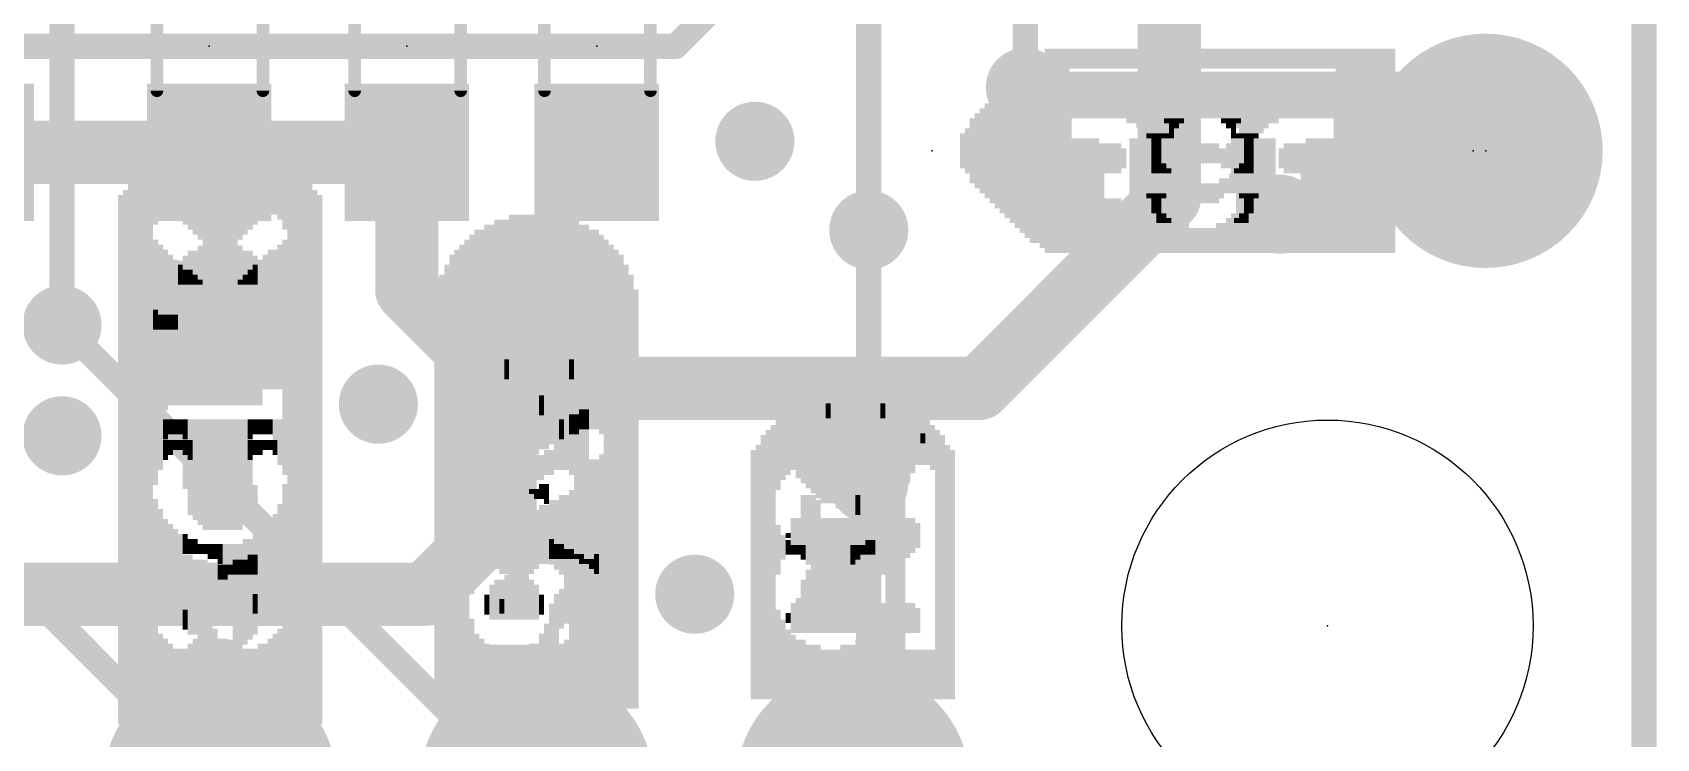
# Model space of a CAD drawing. Extents: x -31.8 to 54.9, y -15.3 to 25.5.
# Drawn here: x 12.46 to 25.5, y 1.64 to 7.3 of the extents above; entities that cross this region are included whole.
import ezdxf

# ---------------------------------------------------------------- set-up
doc = ezdxf.new("R2010")
doc.units = 0
for name, color, linetype in [('1', 12, 'CONTINUOUS'), ('16', 132, 'CONTINUOUS'), ('17', 110, 'CONTINUOUS'), ('18', 110, 'CONTINUOUS'), ('20', 53, 'CONTINUOUS'), ('21', 41, 'CONTINUOUS'), ('22', 40, 'CONTINUOUS'), ('23', 53, 'CONTINUOUS'), ('24', 53, 'CONTINUOUS'), ('51', 53, 'CONTINUOUS')]:
    doc.layers.add(name, color=color, linetype=linetype)

# ---------------------------------------------------------------- blocks, each defined once
blk = doc.blocks.new('RECT')
blk.add_solid([(-0.5, -0.5), (0.5, -0.5), (-0.5, 0.5), (0.5, 0.5)])
blk = doc.blocks.new('ROUNDP')
at = {"const_width": 0.5}
blk.add_lwpolyline([(0, -0.25, 1), (0, 0.25, 1), (0, -0.25)], format="xyb", dxfattribs=at)
blk = doc.blocks.new('ROUNDV')
at = {"const_width": 0.5}
blk.add_lwpolyline([(0, -0.25, 1), (0, 0.25, 1), (0, -0.25)], format="xyb", dxfattribs=at)

msp = doc.modelspace()

# ---------------------------------------------------------------- linework, layer by layer
at = {"layer": '1'}
for points, const_width in [([(25.4, 25.4), (25.4, 0)], 0.2032), ([(21.59, 5.969), (21.59, 12.192)], 0.508), ([(20.4343, 6.858), (20.4343, 9.4107)], 0.2032), ([(19.177, 7.874), (19.177, 5.715)], 0.2032), ([(17.6276, 7.1882), (17.8816, 7.4422)], 0.2032), ([(10.414, 7.1882), (17.6276, 7.1882)], 0.2032), ([(11.9761, 6.3382), (13.8811, 6.3382)], 0.508), ([(13.8811, 6.3382), (15.4686, 6.3382)], 0.508), ([(15.4686, 6.3382), (15.4686, 5.2324)], 0.508), ([(20.828, 5.207), (21.59, 5.969)], 0.508), ([(15.4686, 5.2324), (16.256, 4.445)], 0.508), ([(20.066, 4.445), (20.828, 5.207)], 0.508), ([(16.383, 1.27), (12.7, 4.953)], 0.2032), ([(16.256, 4.445), (20.066, 4.445)], 0.508), ([(11.1252, 4.1148), (13.97, 1.27)], 0.2032), ([(19.177, 1.397), (19.177, 3.683)], 0.2032)]:
    msp.add_lwpolyline(points, dxfattribs=dict(at, const_width=const_width))
for points, const_width in [([(17.5917, 7.2241, 1), (17.6635, 7.1523)], 0.1016), ([(17.6276, 7.1374, 1), (17.6276, 7.239)], 0.1016), ([(20.3835, 6.858, 1), (20.4851, 6.858)], 0.1016), ([(13.8811, 6.4652, 1), (13.8811, 6.2112)], 0.254), ([(13.8811, 6.2112, 1), (13.8811, 6.4652)], 0.254), ([(15.5956, 6.3382, 1), (15.3416, 6.3382)], 0.254), ([(15.4686, 6.2112, 1), (15.4686, 6.4652)], 0.254), ([(21.6798, 5.8792, 1), (21.5002, 6.0588)], 0.254), ([(21.463, 5.969, 1), (21.717, 5.969)], 0.254), ([(19.1262, 5.715, 1), (19.2278, 5.715)], 0.1016), ([(15.5584, 5.3222, 1), (15.3788, 5.1426)], 0.254), ([(15.3416, 5.2324, 1), (15.5956, 5.2324)], 0.254), ([(20.7382, 5.2968, 1), (20.9178, 5.1172)], 0.254), ([(20.9178, 5.1172, 1), (20.7382, 5.2968)], 0.254), ([(12.7359, 4.9889, 1), (12.6641, 4.9171)], 0.1016), ([(16.256, 4.572, 1), (16.256, 4.318)], 0.254), ([(20.066, 4.318, 1), (20.066, 4.572)], 0.254), ([(16.1662, 4.3552, 1), (16.3458, 4.5348)], 0.254), ([(19.9762, 4.5348, 1), (20.1558, 4.3552)], 0.254), ([(19.2278, 3.683, 1), (19.1262, 3.683)], 0.1016)]:
    msp.add_lwpolyline(points, format="xyb", dxfattribs=dict(at, const_width=const_width))
at = {"layer": '16'}
for points, const_width in [([(25.4, 25.4), (25.4, 0)], 0.2032), ([(12.7, 8.636), (12.7, 4.953)], 0.2032), ([(20.4343, 6.858), (23.622, 6.858)], 0.254), ([(23.622, 6.858), (24.13, 6.35)], 0.254), ([(19.177, 3.683), (19.177, 5.715)], 0.2032), ([(16.256, 4.445), (16.256, 3.429)], 0.508), ([(16.256, 3.429), (15.621, 2.794)], 0.508), ([(15.621, 2.794), (10.414, 2.794)], 0.508)]:
    msp.add_lwpolyline(points, dxfattribs=dict(at, const_width=const_width))
for points, const_width in [([(20.4343, 6.9215, 1), (20.4343, 6.7945)], 0.127), ([(23.6669, 6.9029, 1), (23.5771, 6.8131)], 0.127), ([(23.622, 6.7945, 1), (23.622, 6.9215)], 0.127), ([(24.0851, 6.3051, 1), (24.1749, 6.3949)], 0.127), ([(19.2278, 5.715, 1), (19.1262, 5.715)], 0.1016), ([(12.6492, 4.953, 1), (12.7508, 4.953)], 0.1016), ([(16.383, 4.445, 1), (16.129, 4.445)], 0.254), ([(16.3458, 3.3392, 1), (16.1662, 3.5188)], 0.254), ([(19.1262, 3.683, 1), (19.2278, 3.683)], 0.1016), ([(16.129, 3.429, 1), (16.383, 3.429)], 0.254), ([(15.5312, 2.8838, 1), (15.7108, 2.7042)], 0.254), ([(15.621, 2.667, 1), (15.621, 2.921)], 0.254)]:
    msp.add_lwpolyline(points, format="xyb", dxfattribs=dict(at, const_width=const_width))
at = {"layer": '20', "const_width": 0.2032}
msp.add_lwpolyline([(25.4, 0), (25.4, 25.4)], dxfattribs=at)
at = {"layer": '20'}
msp.add_circle((22.86, 2.54), 1.651, dxfattribs=at)
at = {"layer": '23'}
for p in [(13.8811, 7.1882), (15.4686, 7.1882), (16.9926, 7.1882), (19.685, 6.35), (24.13, 6.35), (22.86, 2.54)]:
    msp.add_point(p, dxfattribs=at)
at = {"layer": '24'}
msp.add_point((24.0284, 6.35), dxfattribs=at)
at = {"layer": '51', "const_width": 0.1016}
for points in [[(13.4621, 7.5442), (13.4621, 6.8322)], [(14.3131, 7.5442), (14.3131, 6.8322)], [(15.0496, 7.5442), (15.0496, 6.8322)], [(15.9006, 7.5442), (15.9006, 6.8322)], [(16.5736, 7.5442), (16.5736, 6.8322)], [(17.4246, 7.5442), (17.4246, 6.8322)]]:
    msp.add_lwpolyline(points, dxfattribs=at)
at = {"layer": '51', "const_width": 0.0508}
for points in [[(13.4367, 6.8322, 1), (13.4875, 6.8322)], [(14.2877, 6.8322, 1), (14.3385, 6.8322)], [(15.0242, 6.8322, 1), (15.075, 6.8322)], [(15.8752, 6.8322, 1), (15.926, 6.8322)], [(16.5482, 6.8322, 1), (16.599, 6.8322)], [(17.3992, 6.8322, 1), (17.45, 6.8322)]]:
    msp.add_lwpolyline(points, format="xyb", dxfattribs=at)

# ---------------------------------------------------------------- block references
at = {"layer": '1', "xscale": 1.1, "rotation": 270}
for p in [(11.9761, 6.3382), (13.8811, 6.3382), (15.4686, 6.3382), (16.9926, 6.3382)]:
    msp.add_blockref('RECT', p, dxfattribs=at)
at = {"layer": '17', "xscale": 1.8796, "yscale": 1.8796, "rotation": 90}
for p in [(24.13, 6.35), (24.13, 6.35), (13.97, 1.27), (13.97, 1.27), (16.51, 1.27), (16.51, 1.27), (19.05, 1.27), (19.05, 1.27)]:
    msp.add_blockref('ROUNDP', p, dxfattribs=at)
at = {"layer": '18', "xscale": 0.635, "yscale": 0.635}
for p in [(20.4343, 6.858), (20.4343, 6.858), (18.2626, 6.4262), (18.2626, 6.4262), (22.479, 5.842), (22.479, 5.842), (19.177, 5.715), (19.177, 5.715), (12.7, 4.953), (12.7, 4.953), (16.256, 4.445), (16.256, 4.445), (15.24, 4.318), (15.24, 4.318), (12.7, 4.064), (12.7, 4.064), (19.177, 3.683), (19.177, 3.683), (17.78, 2.794), (17.78, 2.794)]:
    msp.add_blockref('ROUNDV', p, dxfattribs=at)
at = {"layer": '21', "yscale": 0.04}
for p, xscale in [((21.925, 7.03), 2.96), ((21.945, 7.07), 2.92), ((21.985, 7.11), 2.84), ((22.005, 7.15), 2.8), ((20.525, 6.91), 0.4), ((20.545, 6.95), 0.36), ((20.585, 6.99), 0.36), ((23.165, 6.99), 0.48), ((23.185, 6.95), 0.44), ((23.185, 6.91), 0.44), ((20.485, 6.79), 0.56), ((20.485, 6.83), 0.48), ((20.505, 6.87), 0.44), ((23.165, 6.79), 0.48), ((23.185, 6.87), 0.44), ((23.185, 6.83), 0.44), ((21.725, 6.63), 3.36), ((21.745, 6.67), 3.32), ((21.765, 6.71), 3.28), ((21.785, 6.75), 3.24), ((20.385, 6.51), 0.84), ((20.405, 6.59), 0.8), ((20.405, 6.55), 0.8), ((21.465, 6.59), 0.44), ((21.465, 6.55), 0.28), ((21.465, 6.51), 0.2), ((22.085, 6.59), 0.16), ((22.085, 6.55), 0.08), ((22.105, 6.51), 0.04), ((23.185, 6.59), 0.44), ((23.185, 6.55), 0.44), ((23.185, 6.51), 0.44), ((20.365, 6.47), 0.88), ((20.365, 6.43), 0.88), ((20.365, 6.39), 0.88), ((21.105, 6.39), 0.2), ((21.485, 6.47), 0.16), ((21.485, 6.43), 0.08), ((21.485, 6.39), 0.08), ((21.825, 6.39), 0.2), ((22.245, 6.39), 0.4), ((22.125, 6.47), 0.08), ((22.265, 6.43), 0.36), ((23.025, 6.39), 0.76), ((23.045, 6.43), 0.72), ((23.185, 6.47), 0.44), ((20.365, 6.35), 0.88), ((20.365, 6.31), 0.88), ((20.365, 6.27), 0.88), ((21.125, 6.35), 0.24), ((21.125, 6.31), 0.24), ((21.125, 6.27), 0.24), ((21.485, 6.35), 0.08), ((21.485, 6.31), 0.08), ((21.485, 6.27), 0.08), ((22.085, 6.35), 0.72), ((22.105, 6.31), 0.68), ((22.145, 6.27), 0.6), ((23.025, 6.35), 0.76), ((23.025, 6.31), 0.76), ((23.025, 6.27), 0.76), ((20.365, 6.23), 0.88), ((20.385, 6.19), 0.84), ((20.405, 6.15), 0.8), ((20.405, 6.11), 0.8), ((21.125, 6.23), 0.24), ((21.105, 6.19), 0.2), ((21.565, 6.11), 0.32), ((21.505, 6.23), 0.12), ((21.525, 6.19), 0.16), ((21.545, 6.15), 0.2), ((22.225, 6.23), 0.44), ((22.265, 6.19), 0.36), ((22.285, 6.15), 0.32), ((22.285, 6.11), 0.32), ((23.025, 6.23), 0.76), ((23.025, 6.19), 0.76), ((23.025, 6.15), 0.76), ((23.025, 6.11), 0.76), ((20.425, 6.07), 0.76), ((20.445, 6.03), 0.72), ((20.465, 5.99), 0.68), ((21.625, 6.07), 0.52), ((21.665, 6.03), 0.52), ((21.485, 5.99), 0.16), ((21.805, 5.99), 0.24), ((22.285, 6.07), 0.32), ((22.285, 6.03), 0.32), ((22.285, 5.99), 0.32), ((23.025, 6.07), 0.76), ((23.025, 6.03), 0.76), ((23.025, 5.99), 0.76), ((20.485, 5.95), 0.64), ((20.505, 5.91), 0.6), ((20.525, 5.87), 0.56), ((21.105, 5.95), 0.2), ((21.105, 5.91), 0.2), ((21.125, 5.87), 0.24), ((21.485, 5.95), 0.08), ((21.485, 5.91), 0.08), ((21.485, 5.87), 0.08), ((21.825, 5.95), 0.2), ((22.285, 5.95), 0.32), ((22.285, 5.91), 0.32), ((22.285, 5.87), 0.32), ((23.025, 5.95), 0.76), ((23.025, 5.91), 0.76), ((23.025, 5.87), 0.76), ((20.545, 5.83), 0.52), ((20.565, 5.79), 0.48), ((20.585, 5.75), 0.44), ((21.125, 5.75), 0.32), ((21.125, 5.83), 0.24), ((21.145, 5.79), 0.28), ((21.545, 5.75), 0.28), ((21.525, 5.83), 0.08), ((21.545, 5.79), 0.12), ((22.225, 5.75), 0.52), ((22.245, 5.79), 0.4), ((22.265, 5.83), 0.36), ((23.025, 5.83), 0.76), ((23.025, 5.79), 0.76), ((23.025, 5.75), 0.76), ((21.905, 5.71), 3), ((21.925, 5.67), 2.96), ((21.945, 5.63), 2.92), ((21.985, 5.59), 2.84), ((22.005, 5.55), 2.8)]:
    msp.add_blockref('RECT', p, dxfattribs=dict(at, xscale=xscale))
at = {"layer": '21', "yscale": 0.04, "rotation": 90}
for p, xscale in [((16.11, 5.317), 0.88), ((16.15, 5.337), 0.84), ((16.19, 5.357), 0.88), ((16.23, 5.377), 0.84), ((16.27, 5.377), 0.84), ((16.31, 5.397), 0.88), ((16.35, 5.397), 0.88), ((16.39, 5.417), 0.84), ((16.43, 5.417), 0.84), ((16.47, 5.417), 0.84), ((16.51, 5.417), 0.84), ((16.55, 5.417), 0.84), ((16.59, 5.417), 0.84), ((16.63, 5.417), 0.84), ((16.67, 5.417), 0.84), ((16.71, 5.397), 0.88), ((16.75, 5.377), 0.84), ((16.79, 5.377), 0.84), ((16.83, 5.377), 0.84), ((16.87, 5.337), 0.84), ((16.91, 5.337), 0.84), ((13.85, 4.97), 1.32), ((13.89, 4.97), 1.32), ((13.93, 4.97), 1.32), ((13.97, 4.97), 1.32), ((14.01, 4.97), 1.32), ((14.05, 4.97), 1.32), ((14.09, 4.97), 1.32), ((15.95, 3.757), 3.76), ((16.03, 5.257), 0.92), ((16.07, 5.277), 0.88), ((16.95, 5.297), 0.84), ((16.99, 5.277), 0.88), ((17.03, 5.217), 0.92), ((17.07, 3.757), 3.76), ((13.69, 4.91), 1.2), ((13.73, 4.93), 1.24), ((13.77, 4.93), 1.24), ((13.81, 4.95), 1.28), ((14.13, 4.95), 1.28), ((14.17, 4.93), 1.24), ((14.21, 4.93), 1.24), ((14.25, 4.91), 1.2), ((15.83, 3.697), 3.64), ((15.87, 3.717), 3.68), ((15.91, 3.737), 3.72), ((17.11, 3.737), 3.72), ((17.15, 3.717), 3.68), ((17.19, 3.697), 3.64), ((13.53, 4.81), 1.08), ((13.57, 4.85), 1.08), ((13.61, 4.87), 1.12), ((13.65, 4.89), 1.16), ((14.29, 4.89), 1.16), ((14.33, 5.11), 0.64), ((14.37, 5.09), 0.6), ((14.41, 5.07), 0.56), ((15.75, 3.617), 3.48), ((15.79, 3.657), 3.56), ((17.23, 3.657), 3.56), ((17.27, 3.617), 3.48), ((13.41, 3.49), 3.48), ((13.45, 4.47), 1.6), ((13.49, 4.79), 1.04), ((14.45, 5.05), 0.52), ((14.49, 5.01), 0.52), ((14.53, 3.49), 3.48), ((15.71, 3.557), 3.36), ((17.31, 3.557), 3.36), ((13.29, 3.43), 3.36), ((13.33, 3.45), 3.4), ((13.37, 3.47), 3.44), ((14.57, 3.47), 3.44), ((14.61, 3.45), 3.4), ((14.65, 3.43), 3.36), ((13.21, 3.37), 3.24), ((13.25, 3.41), 3.32), ((14.69, 3.41), 3.32), ((14.73, 3.37), 3.24), ((13.17, 3.35), 3.2), ((14.77, 3.35), 3.2), ((16.31, 4.597), 0.24), ((16.35, 4.597), 0.24), ((16.39, 4.577), 0.28), ((16.43, 4.597), 0.32), ((16.47, 4.597), 0.32), ((16.51, 4.597), 0.32), ((16.55, 4.597), 0.32), ((16.59, 4.597), 0.32), ((16.63, 4.597), 0.32), ((16.67, 4.577), 0.28), ((16.71, 4.597), 0.24), ((16.75, 4.597), 0.24), ((16.27, 4.597), 0.16), ((16.79, 4.597), 0.16), ((15.99, 3.657), 1.72), ((17.03, 4.257), 0.36), ((16.03, 4.037), 0.72), ((16.07, 4.037), 0.64), ((16.11, 4.037), 0.56), ((16.95, 4.217), 0.2), ((16.99, 4.237), 0.24), ((18.61, 4.024), 0.6), ((18.65, 4.044), 0.72), ((18.69, 4.024), 0.76), ((18.73, 4.004), 0.8), ((18.77, 3.984), 0.84), ((18.81, 4.264), 0.2), ((18.85, 4.264), 0.12), ((19.29, 4.264), 0.12), ((19.33, 4.244), 0.24), ((19.37, 3.984), 0.84), ((19.41, 4.004), 0.8), ((19.45, 4.024), 0.76), ((19.49, 4.024), 0.68), ((19.53, 4.044), 0.56), ((16.15, 4.017), 0.52), ((16.19, 4.037), 0.48), ((16.23, 4.017), 0.44), ((16.27, 4.037), 0.4), ((16.31, 4.037), 0.4), ((16.35, 4.017), 0.36), ((16.39, 4.037), 0.32), ((16.43, 4.037), 0.32), ((16.47, 4.057), 0.28), ((16.51, 4.057), 0.28), ((16.55, 4.077), 0.24), ((16.59, 4.077), 0.24), ((16.63, 4.097), 0.2), ((16.67, 4.097), 0.2), ((16.71, 4.117), 0.16), ((16.75, 4.137), 0.2), ((16.79, 4.157), 0.16), ((16.83, 4.157), 0.16), ((16.87, 4.197), 0.16), ((16.91, 4.197), 0.16), ((18.57, 4.024), 0.44), ((19.57, 4.044), 0.4), ((13.49, 3.93), 0.28), ((14.45, 3.95), 0.24), ((14.49, 3.91), 0.32), ((18.53, 4.024), 0.2), ((19.61, 4.044), 0.08), ((13.53, 3.95), 0.16), ((13.57, 3.97), 0.12), ((13.61, 3.99), 0.08), ((13.65, 3.99), 0.08), ((13.69, 3.97), 0.12), ((13.73, 3.95), 0.16), ((13.77, 3.93), 0.2), ((13.81, 3.69), 0.68), ((13.85, 3.67), 0.72), ((13.89, 3.67), 0.72), ((13.93, 3.67), 0.72), ((13.97, 3.67), 0.72), ((14.01, 3.67), 0.72), ((14.05, 3.67), 0.72), ((14.09, 3.67), 0.72), ((14.13, 3.67), 0.72), ((14.17, 3.69), 0.68), ((14.21, 3.95), 0.16), ((14.25, 3.97), 0.12), ((14.29, 3.97), 0.12), ((14.33, 3.99), 0.08), ((14.37, 3.99), 0.08), ((14.41, 3.97), 0.12), ((17.03, 3.617), 0.6), ((18.81, 3.724), 0.4), ((19.33, 3.764), 0.4), ((13.77, 3.59), 0.4), ((16.83, 3.597), 0.4), ((16.87, 3.617), 0.44), ((16.91, 3.597), 0.48), ((16.95, 3.617), 0.52), ((16.99, 3.597), 0.56), ((18.85, 3.684), 0.32), ((18.89, 3.664), 0.28), ((18.93, 3.644), 0.32), ((19.21, 3.664), 0.28), ((19.25, 3.664), 0.28), ((19.29, 3.704), 0.36), ((13.73, 3.57), 0.28), ((14.21, 3.57), 0.36), ((14.25, 3.57), 0.2), ((16.55, 3.617), 0.12), ((16.59, 3.597), 0.16), ((18.97, 3.624), 0.28), ((19.01, 3.624), 0.28), ((19.05, 3.624), 0.28), ((19.09, 3.624), 0.28), ((19.13, 3.624), 0.28), ((19.17, 3.624), 0.28), ((16.47, 3.617), 0.04), ((16.51, 3.597), 0.08), ((13.45, 3.09), 0.84), ((16.03, 3.217), 0.6), ((16.07, 3.217), 0.52), ((16.11, 3.237), 0.48), ((16.15, 3.217), 0.44), ((16.19, 3.217), 0.44), ((16.23, 3.197), 0.48), ((16.27, 3.177), 0.44), ((16.31, 2.997), 0.8), ((18.57, 3.284), 0.24), ((18.61, 3.264), 0.28), ((18.65, 3.264), 0.28), ((18.69, 3.264), 0.28), ((18.73, 3.264), 0.28), ((18.77, 3.264), 0.28), ((18.81, 3.264), 0.28), ((18.85, 3.264), 0.28), ((18.89, 3.264), 0.28), ((18.93, 3.264), 0.28), ((18.97, 3.264), 0.28), ((19.01, 3.264), 0.28), ((19.05, 3.264), 0.28), ((19.09, 3.104), 0.6), ((19.13, 3.124), 0.56), ((19.17, 3.124), 0.56), ((19.21, 3.144), 0.52), ((19.25, 3.164), 0.48), ((19.29, 3.184), 0.44), ((19.33, 3.184), 0.44), ((19.37, 3.204), 0.4), ((19.41, 3.224), 0.36), ((19.45, 3.244), 0.32), ((19.49, 3.244), 0.32), ((19.53, 3.264), 0.28), ((13.49, 3.09), 0.6), ((13.53, 3.09), 0.44), ((14.41, 3.07), 0.4), ((14.45, 3.07), 0.48), ((14.49, 3.07), 0.64), ((16.35, 2.977), 0.76), ((16.39, 3.017), 0.68), ((16.43, 3.077), 0.48), ((16.47, 3.137), 0.36), ((16.51, 3.137), 0.28), ((16.55, 3.157), 0.24), ((18.53, 3.264), 0.04), ((19.57, 3.264), 0.2), ((13.57, 3.07), 0.32), ((13.61, 3.05), 0.28), ((13.65, 3.01), 0.28), ((14.29, 3.05), 0.2), ((14.33, 3.05), 0.2), ((14.37, 3.05), 0.28), ((16.59, 3.137), 0.2), ((16.63, 3.157), 0.16), ((16.67, 3.137), 0.12), ((16.71, 3.137), 0.12), ((16.75, 3.117), 0.08), ((16.79, 3.117), 0.08), ((17.03, 3.017), 0.28), ((13.69, 2.99), 0.24), ((13.73, 2.97), 0.28), ((13.77, 2.77), 0.6), ((13.81, 2.79), 0.56), ((13.85, 2.83), 0.48), ((13.89, 2.89), 0.28), ((13.93, 2.93), 0.2), ((13.97, 2.97), 0.12), ((14.01, 2.97), 0.12), ((14.05, 2.99), 0.08), ((14.09, 3.01), 0.12), ((14.13, 3.01), 0.12), ((14.17, 3.01), 0.12), ((14.21, 3.03), 0.16), ((14.25, 3.03), 0.16), ((16.83, 3.097), 0.04), ((16.87, 3.077), 0.08), ((16.91, 3.057), 0.04), ((16.95, 3.037), 0.08), ((16.99, 3.037), 0.16), ((18.93, 2.744), 0.52), ((18.97, 2.744), 0.52), ((19.01, 2.764), 0.56), ((19.05, 2.924), 0.32), ((18.77, 2.684), 0.4), ((18.81, 2.684), 0.4), ((18.85, 2.704), 0.44), ((18.89, 2.724), 0.48), ((16.23, 2.697), 0.12), ((16.27, 2.717), 0.24), ((16.67, 2.337), 0.92), ((16.71, 2.677), 0.32), ((16.75, 2.697), 0.28), ((16.79, 2.697), 0.2), ((18.61, 2.624), 0.28), ((18.65, 2.624), 0.28), ((18.69, 2.644), 0.32), ((18.73, 2.664), 0.36), ((13.69, 2.59), 0.16), ((13.73, 2.59), 0.24), ((14.13, 2.21), 0.92), ((14.17, 2.55), 0.32), ((14.21, 2.57), 0.28), ((14.25, 2.59), 0.24), ((16.63, 2.297), 0.84), ((18.53, 2.604), 0.08), ((18.57, 2.604), 0.24), ((19.05, 2.604), 0.24), ((19.09, 2.604), 0.24), ((19.13, 2.604), 0.24), ((19.17, 2.604), 0.24), ((19.21, 2.604), 0.24), ((19.25, 2.604), 0.24), ((19.29, 2.604), 0.24), ((19.33, 2.604), 0.24), ((19.37, 2.604), 0.24), ((19.41, 2.604), 0.24), ((19.45, 2.604), 0.24), ((19.49, 2.604), 0.24), ((19.53, 2.604), 0.24), ((19.57, 2.584), 0.2), ((14.09, 2.17), 0.84), ((15.99, 2.237), 0.72), ((16.59, 2.217), 0.68), ((17.03, 2.197), 0.64), ((13.45, 2.11), 0.72), ((13.49, 2.05), 0.6), ((14.01, 2.05), 0.6), ((14.05, 2.09), 0.68), ((14.45, 2.05), 0.6), ((14.49, 2.07), 0.64), ((16.03, 2.177), 0.6), ((16.07, 2.157), 0.56), ((16.11, 2.137), 0.52), ((16.15, 2.117), 0.48), ((16.19, 2.117), 0.48), ((16.23, 2.117), 0.48), ((16.35, 2.117), 0.48), ((16.39, 2.117), 0.48), ((16.43, 2.117), 0.48), ((16.47, 2.137), 0.52), ((16.51, 2.137), 0.52), ((16.55, 2.177), 0.6), ((16.71, 2.137), 0.52), ((16.75, 2.117), 0.48), ((16.91, 2.117), 0.48), ((16.95, 2.137), 0.52), ((16.99, 2.157), 0.56), ((13.53, 2.03), 0.56), ((13.57, 2.01), 0.52), ((13.61, 2.01), 0.52), ((13.65, 1.99), 0.48), ((13.69, 1.99), 0.48), ((13.73, 1.99), 0.48), ((13.77, 1.99), 0.48), ((13.81, 1.99), 0.48), ((13.85, 1.99), 0.48), ((13.89, 1.99), 0.48), ((13.93, 2.01), 0.52), ((13.97, 2.03), 0.56), ((14.17, 2.01), 0.52), ((14.21, 1.99), 0.48), ((14.25, 1.99), 0.48), ((14.33, 1.99), 0.48), ((14.37, 1.99), 0.48), ((14.41, 2.01), 0.52), ((16.27, 2.097), 0.44), ((16.31, 2.097), 0.44), ((16.79, 2.097), 0.44), ((16.83, 2.097), 0.44), ((16.87, 2.097), 0.44), ((14.29, 1.97), 0.44)]:
    msp.add_blockref('RECT', p, dxfattribs=dict(at, xscale=xscale))
msp.add_blockref('RECT', (15.99, 5.177), dxfattribs=at)
at = {"layer": '22', "yscale": 0.04}
for p, xscale, rotation in [((21.9084, 7.03), 2.96, 180), ((21.9284, 7.07), 2.92, 180), ((21.9684, 7.11), 2.84, 180), ((21.9884, 7.15), 2.8, 180), ((20.5284, 6.91), 0.44, 180), ((20.5484, 6.95), 0.4, 180), ((20.5884, 6.99), 0.4, 180), ((23.1684, 6.99), 0.44, 180), ((23.1884, 6.95), 0.4, 180), ((23.1884, 6.91), 0.4, 180), ((20.4884, 6.79), 0.6, 180), ((20.4884, 6.83), 0.52, 180), ((20.5084, 6.87), 0.48, 180), ((23.1684, 6.79), 0.44, 180), ((23.1884, 6.87), 0.4, 180), ((23.1884, 6.83), 0.4, 180), ((13.85, 6.137), 1.08, 90), ((13.89, 6.117), 1.12, 90), ((13.93, 6.097), 1.16, 90), ((13.97, 6.077), 1.2, 90), ((14.01, 6.097), 1.16, 90), ((14.05, 6.117), 1.12, 90), ((14.09, 6.137), 1.08, 90), ((21.7084, 6.63), 3.36, 180), ((21.7284, 6.67), 3.32, 180), ((21.7484, 6.71), 3.28, 180), ((21.7684, 6.75), 3.24, 180), ((13.69, 6.157), 0.8, 90), ((13.73, 6.157), 0.88, 90), ((13.77, 6.137), 0.92, 90), ((14.17, 6.137), 0.92, 90), ((14.21, 6.157), 0.88, 90), ((14.25, 6.157), 0.8, 90), ((20.3484, 6.51), 0.8, 180), ((20.3684, 6.59), 0.76, 180), ((20.3684, 6.55), 0.76, 180), ((21.6284, 6.59), 0.16, 180), ((21.6284, 6.55), 0.08, 180), ((21.6084, 6.51), 0.04, 180), ((22.2484, 6.59), 0.44, 180), ((22.2484, 6.55), 0.28, 180), ((22.2484, 6.51), 0.2, 180), ((23.1484, 6.59), 0.48, 180), ((23.1484, 6.55), 0.48, 180), ((23.1484, 6.51), 0.48, 180), ((13.53, 6.117), 0.56, 90), ((13.57, 6.137), 0.6, 90), ((13.61, 6.137), 0.68, 90), ((13.65, 6.157), 0.72, 90), ((14.29, 6.157), 0.72, 90), ((14.33, 6.157), 0.64, 90), ((14.37, 6.137), 0.6, 90), ((14.41, 6.117), 0.56, 90), ((20.3284, 6.47), 0.84, 180), ((20.4684, 6.43), 1.12, 180), ((20.4884, 6.39), 1.16, 180), ((21.4484, 6.43), 0.36, 180), ((21.4684, 6.39), 0.4, 180), ((21.5884, 6.47), 0.08, 180), ((21.8884, 6.39), 0.2, 180), ((22.2284, 6.47), 0.16, 180), ((22.2284, 6.43), 0.08, 180), ((22.2284, 6.39), 0.08, 180), ((22.6084, 6.39), 0.2, 180), ((23.1484, 6.47), 0.48, 180), ((23.1484, 6.43), 0.48, 180), ((23.1484, 6.39), 0.48, 180), ((13.41, 4.097), 4.36, 90), ((13.45, 6.037), 0.56, 90), ((13.49, 6.077), 0.56, 90), ((14.45, 6.077), 0.56, 90), ((14.49, 6.017), 0.6, 90), ((14.53, 4.097), 4.36, 90), ((20.4884, 6.35), 1.16, 180), ((20.4884, 6.31), 1.16, 180), ((20.4884, 6.27), 1.16, 180), ((21.6284, 6.35), 0.72, 180), ((21.6084, 6.31), 0.68, 180), ((21.5684, 6.27), 0.6, 180), ((22.2284, 6.35), 0.08, 180), ((22.2284, 6.31), 0.08, 180), ((22.2284, 6.27), 0.08, 180), ((22.5884, 6.35), 0.24, 180), ((22.5884, 6.31), 0.24, 180), ((22.5884, 6.27), 0.24, 180), ((23.1484, 6.35), 0.48, 180), ((23.1484, 6.31), 0.48, 180), ((23.1484, 6.27), 0.48, 180), ((13.29, 4.037), 4.24, 90), ((13.33, 4.057), 4.28, 90), ((13.37, 4.077), 4.32, 90), ((14.57, 4.077), 4.32, 90), ((14.61, 4.057), 4.28, 90), ((14.65, 4.037), 4.24, 90), ((20.4884, 6.23), 1.16, 180), ((20.5084, 6.19), 1.12, 180), ((20.5284, 6.15), 1.08, 180), ((20.5284, 6.11), 1.08, 180), ((21.4884, 6.23), 0.44, 180), ((21.4484, 6.19), 0.36, 180), ((21.4284, 6.15), 0.32, 180), ((21.4284, 6.11), 0.32, 180), ((22.1484, 6.11), 0.32, 180), ((22.1684, 6.15), 0.2, 180), ((22.1884, 6.19), 0.16, 180), ((22.2084, 6.23), 0.12, 180), ((22.5884, 6.23), 0.24, 180), ((22.6084, 6.19), 0.2, 180), ((23.1484, 6.23), 0.48, 180), ((23.1484, 6.19), 0.48, 180), ((23.1484, 6.15), 0.48, 180), ((23.1484, 6.11), 0.48, 180), ((13.21, 3.977), 4.12, 90), ((13.25, 4.017), 4.2, 90), ((14.69, 4.017), 4.2, 90), ((14.73, 3.977), 4.12, 90), ((20.5484, 6.07), 1.04, 180), ((20.5884, 5.99), 0.96, 180), ((21.4284, 6.07), 0.32, 180), ((21.4284, 6.03), 0.32, 180), ((21.4284, 5.99), 0.32, 180), ((22.0484, 6.03), 0.52, 180), ((21.9084, 5.99), 0.24, 180), ((22.0884, 6.07), 0.52, 180), ((22.2284, 5.99), 0.16, 180), ((23.1484, 6.07), 0.48, 180), ((23.1484, 6.03), 0.48, 180), ((23.1484, 5.99), 0.48, 180), ((13.17, 3.957), 4.08, 90), ((14.77, 3.957), 4.08, 90), ((20.6084, 5.95), 0.92, 180), ((20.6284, 5.91), 0.88, 180), ((20.6484, 5.87), 0.84, 180), ((21.4284, 5.95), 0.32, 180), ((21.4284, 5.91), 0.32, 180), ((21.4284, 5.87), 0.32, 180), ((21.8884, 5.95), 0.2, 180), ((22.2284, 5.95), 0.08, 180), ((22.2284, 5.91), 0.08, 180), ((22.2284, 5.87), 0.08, 180), ((22.5884, 5.87), 0.24, 180), ((22.6084, 5.95), 0.2, 180), ((22.6084, 5.91), 0.2, 180), ((23.1484, 5.95), 0.48, 180), ((23.1484, 5.91), 0.48, 180), ((23.1484, 5.87), 0.48, 180), ((20.6684, 5.83), 0.8, 180), ((20.6884, 5.79), 0.76, 180), ((20.7084, 5.75), 0.72, 180), ((21.4884, 5.75), 0.52, 180), ((21.4484, 5.83), 0.36, 180), ((21.4684, 5.79), 0.4, 180), ((22.1684, 5.75), 0.28, 180), ((22.1684, 5.79), 0.12, 180), ((22.1884, 5.83), 0.08, 180), ((22.5684, 5.79), 0.28, 180), ((22.5884, 5.75), 0.32, 180), ((22.5884, 5.83), 0.24, 180), ((23.1484, 5.83), 0.48, 180), ((23.1484, 5.79), 0.48, 180), ((23.1484, 5.75), 0.48, 180), ((13.45, 5.437), 0.4, 90), ((14.49, 4.717), 1.84, 90), ((21.8884, 5.71), 3, 180), ((21.9084, 5.67), 2.96, 180), ((21.9284, 5.63), 2.92, 180), ((21.9684, 5.59), 2.84, 180), ((13.49, 5.437), 0.32, 90), ((13.53, 5.417), 0.28, 90), ((13.57, 5.397), 0.24, 90), ((13.61, 5.377), 0.2, 90), ((14.29, 5.377), 0.2, 90), ((14.33, 5.397), 0.24, 90), ((14.37, 5.417), 0.28, 90), ((14.41, 5.417), 0.28, 90), ((14.45, 5.437), 0.32, 90), ((21.9884, 5.55), 2.8, 180), ((13.65, 5.357), 0.16, 90), ((13.69, 5.337), 0.12, 90), ((13.73, 5.337), 0.12, 90), ((13.77, 5.317), 0.08, 90), ((14.17, 5.317), 0.08, 90), ((14.21, 5.337), 0.12, 90), ((14.25, 5.357), 0.16, 90), ((16.27, 4.71), 1.28, 90), ((16.31, 4.71), 1.28, 90), ((16.35, 4.73), 1.32, 90), ((16.39, 4.75), 1.36, 90), ((16.43, 4.75), 1.36, 90), ((16.47, 4.77), 1.32, 90), ((16.51, 4.97), 0.92, 90), ((16.55, 4.99), 0.88, 90), ((16.59, 5.01), 0.84, 90), ((16.63, 5.01), 0.84, 90), ((16.67, 4.99), 0.8, 90), ((16.71, 4.95), 0.8, 90), ((16.75, 4.91), 0.88, 90), ((13.81, 5.297), 0.04, 90), ((14.13, 5.297), 0.04, 90), ((16.15, 4.87), 0.72, 90), ((16.19, 4.69), 1.16, 90), ((16.23, 4.69), 1.24, 90), ((16.79, 4.53), 1.56, 90), ((16.83, 3.61), 3.32, 90), ((16.87, 3.59), 3.28, 90), ((16.03, 4.85), 0.52, 90), ((16.07, 4.87), 0.56, 90), ((16.11, 4.87), 0.64, 90), ((16.91, 3.57), 3.24, 90), ((16.95, 4.85), 0.6, 90), ((16.99, 4.87), 0.48, 90), ((13.45, 4.997), 0.16, 90), ((13.49, 4.977), 0.12, 90), ((13.53, 4.977), 0.12, 90), ((13.57, 4.977), 0.12, 90), ((13.61, 4.977), 0.12, 90), ((13.65, 4.737), 0.6, 90), ((13.69, 4.737), 0.6, 90), ((13.73, 4.737), 0.6, 90), ((13.77, 4.737), 0.6, 90), ((13.81, 4.737), 0.6, 90), ((13.85, 4.737), 0.6, 90), ((13.89, 4.737), 0.6, 90), ((13.93, 4.737), 0.6, 90), ((13.97, 4.737), 0.6, 90), ((14.01, 4.737), 0.6, 90), ((14.05, 4.737), 0.6, 90), ((14.09, 4.737), 0.6, 90), ((14.13, 4.737), 0.6, 90), ((14.17, 4.737), 0.6, 90), ((14.21, 4.737), 0.6, 90), ((14.25, 4.737), 0.6, 90), ((14.29, 4.737), 0.6, 90), ((14.33, 4.737), 0.6, 90), ((14.37, 4.737), 0.6, 90), ((14.41, 4.737), 0.6, 90), ((14.45, 4.737), 0.6, 90), ((15.91, 4.73), 0.52, 90), ((15.95, 4.79), 0.48, 90), ((15.99, 4.83), 0.48, 90), ((17.03, 4.85), 0.44, 90), ((17.07, 4.83), 0.4, 90), ((17.11, 4.81), 0.36, 90), ((15.79, 3.41), 2.92, 90), ((15.83, 4.13), 1.56, 90), ((15.87, 4.17), 1.56, 90), ((17.15, 4.75), 0.4, 90), ((17.19, 3.43), 2.96, 90), ((17.23, 3.41), 2.92, 90), ((15.71, 3.35), 2.8, 90), ((15.75, 3.37), 2.84, 90), ((17.27, 3.37), 2.84, 90), ((17.31, 3.35), 2.8, 90), ((18.89, 4.17), 0.84, 90), ((18.93, 4.15), 0.96, 90), ((18.97, 4.09), 1.08, 90), ((19.01, 4.03), 1.2, 90), ((19.05, 4.01), 1.24, 90), ((19.09, 4.17), 0.92, 90), ((19.13, 4.19), 0.88, 90), ((19.17, 4.19), 0.88, 90), ((19.21, 4.17), 0.84, 90), ((16.15, 4.31), 0.32, 90), ((16.51, 4.31), 0.32, 90), ((18.73, 4.15), 0.64, 90), ((18.77, 4.17), 0.68, 90), ((18.81, 4.17), 0.76, 90), ((18.85, 4.17), 0.76, 90), ((19.25, 4.13), 0.84, 90), ((19.29, 4.11), 0.88, 90), ((19.33, 3.23), 2.56, 90), ((19.37, 3.21), 2.52, 90), ((16.11, 4.29), 0.2, 90), ((16.55, 4.31), 0.16, 90), ((18.57, 4.05), 0.52, 90), ((18.61, 4.07), 0.56, 90), ((18.65, 4.11), 0.56, 90), ((18.69, 4.13), 0.6, 90), ((19.41, 3.19), 2.48, 90), ((19.45, 3.17), 2.44, 90), ((19.49, 4.07), 0.56, 90), ((19.53, 4.07), 0.48, 90), ((13.45, 4.077), 0.32, 90), ((13.49, 4.097), 0.2, 90), ((13.53, 4.117), 0.16, 90), ((13.57, 4.137), 0.12, 90), ((13.61, 4.137), 0.12, 90), ((13.65, 4.137), 0.12, 90), ((13.69, 4.117), 0.16, 90), ((13.73, 4.097), 0.2, 90), ((13.77, 3.857), 0.68, 90), ((13.81, 3.837), 0.72, 90), ((13.85, 3.817), 0.76, 90), ((13.89, 3.817), 0.76, 90), ((13.93, 3.817), 0.76, 90), ((13.97, 3.817), 0.76, 90), ((14.01, 3.817), 0.76, 90), ((14.05, 3.817), 0.76, 90), ((14.09, 3.837), 0.72, 90), ((14.13, 3.837), 0.72, 90), ((14.17, 4.097), 0.2, 90), ((14.21, 4.117), 0.16, 90), ((14.25, 4.137), 0.12, 90), ((14.29, 4.137), 0.12, 90), ((14.33, 4.137), 0.12, 90), ((14.37, 4.137), 0.12, 90), ((14.41, 4.097), 0.2, 90), ((14.45, 4.077), 0.24, 90), ((18.45, 3.91), 0.56, 90), ((18.49, 3.97), 0.52, 90), ((18.53, 4.01), 0.52, 90), ((19.57, 4.05), 0.44, 90), ((19.61, 4.03), 0.4, 90), ((19.65, 4.01), 0.36, 90), ((15.91, 3.79), 0.72, 90), ((15.95, 3.75), 0.64, 90), ((16.71, 3.93), 0.28, 90), ((16.75, 3.97), 0.36, 90), ((18.33, 3.01), 2.12, 90), ((18.37, 3.03), 2.16, 90), ((18.41, 3.05), 2.2, 90), ((19.69, 3.97), 0.36, 90), ((19.73, 3.03), 2.16, 90), ((19.77, 3.01), 2.12, 90), ((13.73, 3.737), 0.36, 90), ((14.17, 3.717), 0.4, 90), ((15.99, 3.75), 0.56, 90), ((16.03, 3.71), 0.48, 90), ((16.07, 3.71), 0.48, 90), ((16.59, 3.85), 0.2, 90), ((16.63, 3.85), 0.2, 90), ((16.67, 3.91), 0.24, 90), ((18.25, 2.95), 2, 90), ((18.29, 2.97), 2.04, 90), ((19.81, 2.97), 2.04, 90), ((19.85, 2.95), 2, 90), ((13.69, 3.737), 0.2, 90), ((14.21, 3.737), 0.28, 90), ((16.11, 3.71), 0.4, 90), ((16.15, 3.71), 0.4, 90), ((16.19, 3.71), 0.32, 90), ((16.23, 3.71), 0.32, 90), ((16.27, 3.73), 0.28, 90), ((16.31, 3.73), 0.28, 90), ((16.35, 3.75), 0.24, 90), ((16.39, 3.75), 0.24, 90), ((16.43, 3.77), 0.2, 90), ((16.47, 3.77), 0.2, 90), ((16.51, 3.81), 0.2, 90), ((16.55, 3.81), 0.2, 90), ((16.95, 2.91), 1.92, 90), ((16.99, 2.87), 1.84, 90), ((17.03, 2.87), 1.84, 90), ((17.07, 2.87), 1.84, 90), ((17.11, 2.87), 1.84, 90), ((17.15, 2.91), 1.92, 90), ((14.49, 3.257), 0.84, 90), ((13.45, 3.217), 0.68, 90), ((16.63, 3.29), 0.52, 90), ((16.67, 3.27), 0.56, 90), ((16.71, 3.27), 0.64, 90), ((16.75, 3.21), 0.76, 90), ((16.79, 2.79), 1.68, 90), ((18.65, 3.49), 0.2, 90), ((18.69, 3.47), 0.24, 90), ((18.73, 3.11), 0.96, 90), ((18.77, 3.07), 0.96, 90), ((19.09, 3.51), 0.16, 90), ((13.49, 3.217), 0.52, 90), ((13.53, 3.217), 0.36, 90), ((14.37, 3.217), 0.36, 90), ((14.41, 3.217), 0.44, 90), ((14.45, 3.237), 0.56, 90), ((16.35, 3.29), 0.28, 90), ((16.39, 3.29), 0.28, 90), ((16.43, 3.29), 0.28, 90), ((16.47, 3.31), 0.32, 90), ((16.51, 3.29), 0.36, 90), ((16.55, 3.31), 0.4, 90), ((16.59, 3.29), 0.44, 90), ((13.57, 3.197), 0.32, 90), ((13.61, 3.197), 0.24, 90), ((13.65, 3.177), 0.2, 90), ((13.69, 3.197), 0.16, 90), ((14.25, 3.137), 0.28, 90), ((14.29, 3.177), 0.28, 90), ((14.33, 3.177), 0.28, 90), ((15.83, 2.63), 1.36, 90), ((16.03, 3.15), 0.24, 90), ((16.07, 3.17), 0.2, 90), ((16.11, 3.21), 0.2, 90), ((16.15, 3.21), 0.2, 90), ((16.19, 3.25), 0.2, 90), ((16.23, 3.25), 0.2, 90), ((16.27, 3.27), 0.24, 90), ((16.31, 3.27), 0.24, 90), ((18.45, 3.15), 0.4, 90), ((18.49, 3.17), 0.2, 90), ((18.81, 2.99), 0.8, 90), ((18.85, 2.93), 0.76, 90), ((18.89, 2.91), 0.72, 90), ((19.25, 3.15), 0.24, 90), ((19.29, 3.15), 0.4, 90), ((13.73, 3.177), 0.12, 90), ((13.77, 3.177), 0.12, 90), ((13.81, 3.157), 0.08, 90), ((13.85, 3.157), 0.08, 90), ((13.89, 3.137), 0.12, 90), ((13.93, 3.137), 0.12, 90), ((13.97, 3.117), 0.16, 90), ((14.01, 3.097), 0.2, 90), ((14.05, 3.037), 0.32, 90), ((14.09, 2.957), 0.48, 90), ((14.13, 2.917), 0.56, 90), ((14.17, 2.917), 0.64, 90), ((14.21, 3.097), 0.28, 90), ((15.87, 2.59), 1.28, 90), ((15.91, 3.03), 0.4, 90), ((15.95, 3.09), 0.28, 90), ((15.99, 3.11), 0.24, 90), ((18.53, 3.17), 0.12, 90), ((18.57, 3.15), 0.08, 90), ((18.61, 3.15), 0.08, 90), ((18.65, 3.13), 0.12, 90), ((18.69, 3.13), 0.2, 90), ((18.93, 2.91), 0.64, 90), ((18.97, 2.91), 0.64, 90), ((19.01, 2.91), 0.56, 90), ((19.05, 3.11), 0.16, 90), ((19.09, 3.13), 0.12, 90), ((19.13, 3.15), 0.08, 90), ((19.17, 3.17), 0.12, 90), ((19.21, 3.17), 0.12, 90), ((13.73, 2.737), 0.28, 90), ((13.77, 2.697), 0.36, 90), ((16.15, 2.73), 0.28, 90), ((16.19, 2.75), 0.32, 90), ((16.23, 2.75), 0.32, 90), ((16.27, 2.77), 0.36, 90), ((16.31, 2.77), 0.36, 90), ((16.35, 2.77), 0.36, 90), ((16.39, 2.77), 0.36, 90), ((16.43, 2.75), 0.32, 90), ((16.47, 2.75), 0.32, 90), ((16.51, 2.73), 0.28, 90), ((18.65, 2.81), 0.2, 90), ((18.69, 2.81), 0.36, 90), ((19.05, 2.83), 0.32, 90), ((19.09, 2.81), 0.2, 90), ((13.69, 2.737), 0.2, 90), ((13.81, 2.377), 0.92, 90), ((14.21, 2.737), 0.2, 90), ((14.25, 2.717), 0.16, 90), ((16.11, 2.71), 0.16, 90), ((16.55, 2.71), 0.16, 90), ((13.85, 2.317), 0.8, 90), ((18.45, 2.31), 0.72, 90), ((19.29, 2.31), 0.72, 90), ((13.45, 2.237), 0.64, 90), ((13.89, 2.257), 0.68, 90), ((13.93, 2.217), 0.6, 90), ((14.45, 2.217), 0.6, 90), ((14.49, 2.257), 0.68, 90), ((18.49, 2.27), 0.64, 90), ((18.53, 2.23), 0.56, 90), ((19.21, 2.23), 0.56, 90), ((19.25, 2.27), 0.64, 90), ((13.49, 2.197), 0.56, 90), ((13.53, 2.177), 0.52, 90), ((13.57, 2.157), 0.48, 90), ((13.61, 2.137), 0.44, 90), ((13.65, 2.137), 0.44, 90), ((13.69, 2.137), 0.44, 90), ((13.73, 2.157), 0.48, 90), ((13.77, 2.177), 0.52, 90), ((13.97, 2.177), 0.52, 90), ((14.01, 2.177), 0.52, 90), ((14.05, 2.157), 0.48, 90), ((14.09, 2.157), 0.48, 90), ((14.13, 2.137), 0.44, 90), ((14.17, 2.137), 0.44, 90), ((14.21, 2.137), 0.44, 90), ((14.25, 2.137), 0.44, 90), ((14.29, 2.157), 0.48, 90), ((14.33, 2.157), 0.48, 90), ((14.37, 2.177), 0.52, 90), ((14.41, 2.197), 0.56, 90), ((15.91, 2.19), 0.48, 90), ((15.95, 2.17), 0.44, 90), ((15.99, 2.17), 0.44, 90), ((16.03, 2.17), 0.44, 90), ((16.07, 2.17), 0.44, 90), ((16.11, 2.17), 0.44, 90), ((16.15, 2.17), 0.44, 90), ((16.19, 2.17), 0.44, 90), ((16.23, 2.17), 0.44, 90), ((16.27, 2.17), 0.44, 90), ((16.31, 2.17), 0.44, 90), ((16.35, 2.17), 0.44, 90), ((16.39, 2.17), 0.44, 90), ((16.43, 2.17), 0.44, 90), ((16.47, 2.17), 0.44, 90), ((16.51, 2.17), 0.44, 90), ((16.55, 2.17), 0.44, 90), ((16.59, 2.17), 0.44, 90), ((16.63, 2.17), 0.44, 90), ((16.67, 2.17), 0.44, 90), ((16.71, 2.17), 0.44, 90), ((16.75, 2.19), 0.48, 90), ((18.57, 2.21), 0.52, 90), ((18.61, 2.19), 0.48, 90), ((18.65, 2.19), 0.48, 90), ((18.69, 2.17), 0.44, 90), ((18.73, 2.17), 0.44, 90), ((18.77, 2.17), 0.44, 90), ((18.81, 2.15), 0.4, 90), ((18.85, 2.15), 0.4, 90), ((18.89, 2.15), 0.4, 90), ((18.93, 2.15), 0.4, 90), ((18.97, 2.17), 0.44, 90), ((19.01, 2.17), 0.44, 90), ((19.05, 2.17), 0.44, 90), ((19.09, 2.19), 0.48, 90), ((19.13, 2.19), 0.48, 90), ((19.17, 2.21), 0.52, 90), ((19.49, 2.15), 0.4, 90), ((19.53, 2.15), 0.4, 90), ((19.57, 2.15), 0.4, 90), ((19.61, 2.15), 0.4, 90), ((19.65, 2.15), 0.4, 90), ((19.69, 2.15), 0.4, 90)]:
    msp.add_blockref('RECT', p, dxfattribs=dict(at, xscale=xscale, rotation=rotation))
for p, rotation in [((13.81, 6.137), 90), ((14.13, 6.137), 90), ((20.5684, 6.03), 180)]:
    msp.add_blockref('RECT', p, dxfattribs=dict(at, rotation=rotation))
at = {"layer": '51', "xscale": 0.5001, "yscale": 0.95, "rotation": 270}
for p in [(13.8862, 6.608), (15.4737, 6.608), (16.9977, 6.608)]:
    msp.add_blockref('RECT', p, dxfattribs=at)
at = {"layer": '51', "xscale": 0.508, "yscale": 0.508}
msp.add_blockref('RECT', (24.13, 6.35), dxfattribs=at)

doc.saveas('drawing.dxf')
